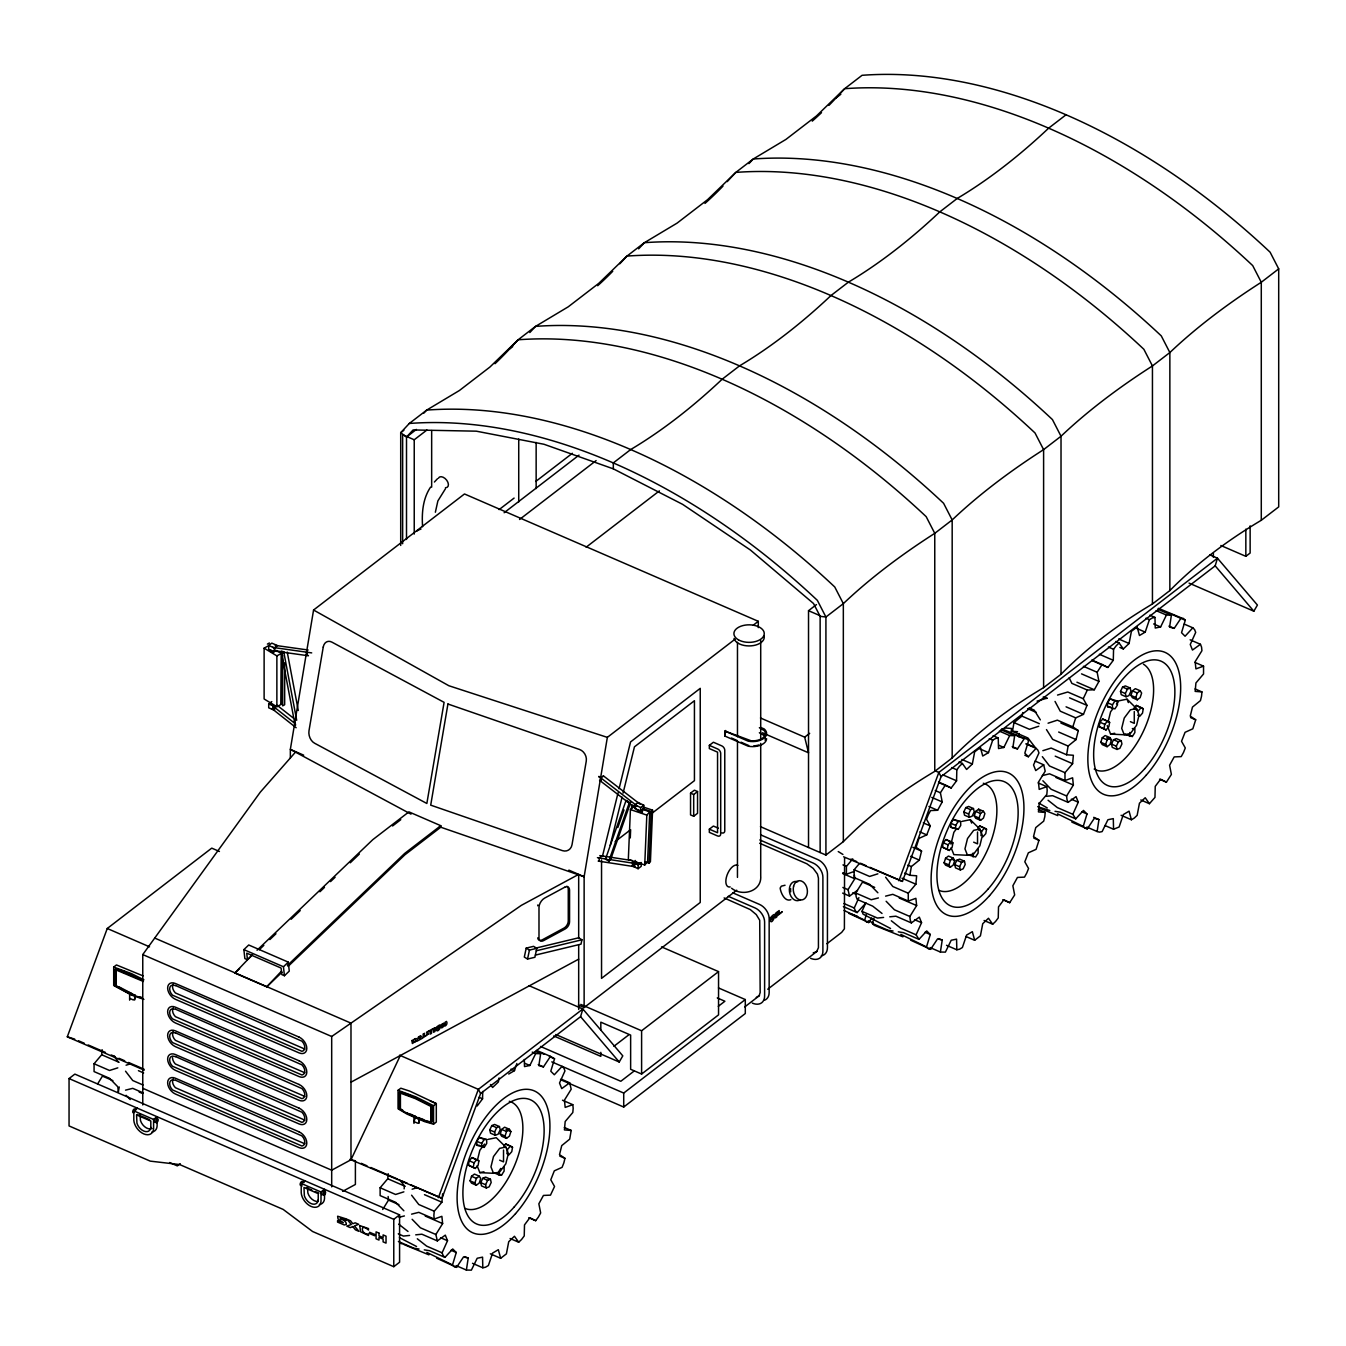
<?xml version="1.0" encoding="UTF-8"?>
<svg xmlns="http://www.w3.org/2000/svg" width="1346" height="1346" viewBox="0 0 1346 1346"><rect width="100%" height="100%" fill="white"/><g stroke="black" fill="none" stroke-linecap="round" stroke-linejoin="round"><path stroke-width="1.5" d="M271.774 701.586L268.712 703.958L268.712 707.811L274.365 710.267L274.433 707.273L277.04 705.22M274.769 651.043L274.769 647.695M276.687 650.455L281.465 653.365L281.465 704.194L276.872 706.717L276.872 655.889L264.119 648.149L268.712 645.626M282.643 655.435L282.643 705.859L284.662 704.749L284.662 662.737M477.191 1105.975L482.558 1098.824L482.726 1091.471M939.02 782.682L951.201 787.965L956.569 780.815L956.821 769.794L959.513 766.227L962.39 763.485L966.596 769.458L972.35 764.006L974.655 751.859L980.41 747.434L982.731 756.015L988.486 752.616L992.692 740.182L995.569 738.5L998.244 737.945L998.513 748.561L1003.864 747.467L1009.685 735.589L1014.665 735.673L1012.865 747.602L1017.458 748.881L1024.491 738.365L1026.796 739.004L1028.563 740.771L1024.811 753.205L1028.344 756.755L1036.1 748.326L1037.867 750.109L1038.977 752.902L1033.526 764.982L1035.747 770.568L1043.705 764.814L1045.203 771.224L1038.439 782.144L1039.196 789.379L1046.818 786.67L1047.188 790.287L1046.818 794.493L1039.196 803.495L1038.439 811.907L1045.203 812.429L1044.816 816.635L1043.705 821.127L1035.747 827.605L1033.526 836.606L1038.977 840.325L1036.1 849.326L1028.344 852.826L1024.811 861.81L1028.563 868.473L1026.796 872.965L1024.491 877.138L1017.458 877.424L1012.865 885.769L1014.665 894.939L1009.685 902.678L1002.82 899.7M1092.279 660.667L1107.926 667.448L1113.293 660.297L1113.563 649.277L1116.238 645.71L1119.115 642.967L1123.321 648.94L1129.075 643.489L1131.397 631.341L1137.151 626.916L1139.456 635.497L1145.21 632.115L1149.417 619.682L1152.294 617.982L1154.969 617.427L1155.238 628.044L1160.605 626.95L1166.41 615.072L1171.39 615.156L1169.59 627.101L1174.2 628.363L1181.216 617.848L1183.521 618.487L1185.288 620.254L1181.536 632.687L1185.069 636.237L1192.825 627.808L1194.592 629.591L1195.702 632.384L1190.251 644.482L1192.472 650.051L1200.447 644.297L1201.557 647.09L1201.928 650.707L1195.164 661.626L1195.921 668.878L1203.543 666.152L1203.543 673.976L1195.921 682.977L1195.164 691.39L1201.928 691.911L1201.557 696.118L1200.447 700.61L1192.472 707.087L1190.251 716.089L1195.702 719.807L1192.825 728.809L1185.069 732.308L1181.536 741.293L1185.288 747.955L1183.521 752.448L1181.216 756.62L1174.2 756.906L1169.59 765.251L1171.39 774.421L1166.41 782.161L1159.545 779.183M633.63 806.473L630.416 809.569L628.33 859.455L644.734 864.99L647.662 861.692M630.281 837.952L630.635 829.708M631.493 809.097L631.661 804.975L635.598 806.288M633.226 807.449L633.276 806.355M635.009 804.858L634.858 808.626L640.511 811.335L643.573 808.963L643.741 805.194L638.088 802.485L635.009 804.858L640.662 807.55L643.741 805.194M635.262 807.886L635.396 804.605M635.043 864.553L635.228 860.447M638.105 868.708L638.273 864.923L641.335 862.567L641.184 866.353L638.105 868.708L632.452 866.016L632.62 862.231L638.273 864.923M640.511 811.335L640.662 807.55M642.328 813.203L642.496 809.097M644.734 864.99L646.82 815.104L649.748 811.806L642.446 809.35M647.594 861.777L649.748 811.806M645.222 861.81L649.142 863.123L651.296 811.588L652.574 810.157L642.765 806.843M652.574 810.157L650.421 861.692L649.142 863.123M435.364 512.237L437.871 500.931L445.391 488.834M102.145 1049.712L101.69 1054.759L94.069 1063.761L94.069 1071.584L109.531 1078.297L117.809 1086.794L118.347 1091.943L119.239 1086.979M388.203 1173.712L387.749 1178.76L380.127 1187.761L380.127 1195.585L395.589 1202.298L403.867 1210.794M404.137 1188.855L404.406 1185.86L399.611 1179.651M442.632 1193.818L441.875 1202.214L434.253 1211.232L433.866 1215.421L434.253 1219.055L441.875 1216.33L442.632 1223.581L435.868 1234.501L437.349 1240.911L445.307 1235.14L447.528 1240.726L442.094 1252.823L443.204 1255.616L444.971 1257.383L452.727 1248.97L456.26 1252.503L452.508 1264.954L454.275 1266.721L456.563 1267.36L463.596 1256.844L468.206 1258.106L466.389 1270.052L471.369 1270.136L477.191 1258.258L482.558 1257.147L482.81 1267.781L485.502 1267.225L488.379 1265.526L492.586 1253.092L498.34 1249.694L500.645 1258.291L506.399 1253.866L508.721 1241.719L514.475 1236.267L518.681 1242.223L521.558 1239.498L524.233 1235.931L524.503 1224.894L529.853 1217.76L535.674 1220.687L538.35 1217.12L540.655 1212.948L538.854 1203.795L543.447 1195.433L550.48 1195.147L554.552 1186.482L550.783 1179.819L554.316 1170.835L562.09 1167.335L563.856 1162.843L564.967 1158.334L559.515 1154.616L561.736 1145.614L569.695 1139.153L571.192 1130.438L564.311 1127.46M852.758 858.899L846.415 866.403L846.415 874.227L854.037 871.518M859.219 863.745L854.138 869.752L854.138 877.575L869.6 884.288L877.878 892.785M904.714 873.049L909.879 875.287L916.643 875.792L915.886 884.204L908.264 893.206L908.264 901.046L915.886 898.32L916.643 905.572L909.879 916.491L910.249 920.109L911.36 922.902L919.335 917.131L921.556 922.717L916.104 934.814L918.982 939.373L926.738 930.944L930.271 934.494L926.519 946.945L928.286 948.711L930.591 949.334L937.607 938.835L942.217 940.097L940.4 952.043L945.397 952.127L951.201 940.248L956.569 939.138L956.821 949.771L959.513 949.216L962.39 947.517L966.596 935.083L972.35 931.684L974.655 940.282L980.41 935.857L982.731 923.709L988.486 918.258L992.692 924.214L995.569 921.488L998.244 917.922L998.513 906.884L1003.864 899.751L1009.685 902.678M909.879 875.287L911.36 866.572L919.335 860.094L921.556 851.093L916.104 847.374L918.982 838.39L926.738 834.89L930.271 825.906L926.519 819.243L928.286 814.751L930.591 810.578L937.607 810.275L942.217 801.93L940.4 792.777L945.397 785.021L951.201 787.965M1011.065 733.52L1011.519 728.472L1004.755 727.95M1035.141 747.333L1027.94 738.012L1012.478 731.299L1013.975 722.6L1021.934 716.122L1022.825 712.522M1018.787 736.868L1019.107 733.503M1042.864 750.681L1051.142 748.056L1066.604 754.77L1073.368 755.274L1072.611 763.687L1064.989 772.688L1064.989 780.529L1072.611 777.803L1073.368 785.055L1066.604 795.974L1066.991 799.591L1068.101 802.384L1076.06 796.613L1078.281 802.199L1072.829 814.296L1075.706 818.856L1083.463 810.427L1086.996 813.977L1083.244 826.427L1085.011 828.194L1087.316 828.833L1094.332 818.318L1098.942 819.579L1097.141 831.525L1099.446 832.148L1102.122 831.609L1107.926 819.731L1113.293 818.62L1113.563 829.254L1119.115 826.999L1123.321 814.566L1129.075 811.167L1131.397 819.764L1134.274 818.065L1137.151 815.34L1139.456 803.192L1145.21 797.741L1149.417 803.697L1154.969 797.404L1155.238 786.367L1160.605 779.233L1166.41 782.161M1066.604 754.77L1068.101 746.054L1076.06 739.577L1078.281 730.575L1072.829 726.857L1057.367 720.16L1048.063 723.206M135.223 994.862L134.701 999.136L133.338 999.96L129.637 998.295M419.346 1119.956L419.06 1122.396L417.681 1123.22L413.979 1121.555L415.207 1118.24M535.506 1051.445L540.655 1053.682L538.854 1065.628L543.447 1066.89L550.48 1056.374L554.552 1058.78L550.783 1071.231L554.316 1074.764L562.09 1066.352L563.856 1068.118L564.967 1070.911L559.515 1083.008L561.736 1088.594L569.695 1082.823L571.192 1089.234L564.428 1100.153L565.185 1107.405L572.807 1104.679L573.177 1108.296L572.807 1112.503L565.185 1121.521L564.428 1129.917L571.192 1130.438M468.442 1165.148L469.182 1160.757L471.992 1157.577L476.82 1159.68L478.873 1160.891L478.133 1165.283L475.323 1168.446L468.442 1165.148L475.323 1168.446M473.27 1167.234L474.028 1162.843L476.82 1159.68M512.523 1147.28L511.766 1151.671L508.956 1154.834L506.904 1153.623L507.661 1149.232L510.471 1146.069L512.523 1147.28L505.642 1143.965L503.757 1146.085M942.452 847.139L943.21 842.747L946.002 839.568L950.831 841.654L952.884 842.882L952.144 847.257L949.334 850.436L942.452 847.139L949.334 850.436M947.281 849.225L948.038 844.834L950.831 841.654M980.931 835.614L981.671 831.222L984.481 828.042L986.534 829.271L985.777 833.645L982.984 836.825M1099.177 726.621L1099.934 722.23L1102.727 719.05L1107.573 721.136L1109.626 722.365L1108.868 726.739L1106.059 729.919L1099.177 726.621L1106.059 729.919M1104.006 728.708L1104.763 724.316L1107.573 721.136M1133.568 708.619L1136.377 705.439L1143.259 708.753L1142.502 713.144L1139.709 716.308L1137.656 715.096M499.097 1077.961L498.34 1082.016L492.586 1087.467L490.482 1084.489M526.219 948.106L524.317 957.056L527.548 959.042L534.9 957.275L536.802 948.324L533.571 946.339L526.219 948.106L529.449 950.091L536.802 948.324M527.548 959.042L529.449 950.091M535.035 948.291L578.679 937.792L581.926 939.794L581.001 944.135L535.371 955.105M602.554 855.888L618.066 792.794M619.059 788.739L630.567 741.932L700.24 688.361L700.24 902.476L601.544 978.357L601.544 859.959M610.226 845.389L622.088 797.118M623.08 793.097L634.454 746.828L694.435 700.728L694.435 780.646L651.498 813.657M477.426 1160.151L479.849 1150.308L484.543 1144.066M950.949 844.11L953.86 832.299L956.215 829.17M1072.829 726.857L1075.706 717.872L1083.463 714.373L1086.996 705.388L1083.244 698.725L1067.782 692.012L1057.535 695.058M1108.162 721.624L1110.601 711.782L1112.94 708.652M349.943 1159.327L441.959 1198.31L480.623 1093.524L580.58 1016.667L582.835 1008.995L528.995 985.659M843.589 856.796L902.443 881.411L941.09 776.625L1215.186 565.858L1217.457 558.203L1209.835 554.889M871.754 918.022L868.742 922.532L866.437 921.892L864.67 920.126L866.269 914.792M902.93 936.833L874.16 925.257L872.393 923.474L874.008 918.14M470.074 1180.829L471.521 1176.303L474.431 1174.065L479.26 1176.168L480.707 1178.457L479.26 1182.999L476.366 1185.237L471.521 1183.134L470.074 1180.829L474.902 1182.932L476.366 1185.237M474.902 1182.932L476.366 1178.389L479.26 1176.168M500.241 1133.955L501.688 1129.429L504.599 1127.191L509.427 1129.294L510.874 1131.582L509.427 1136.125L506.517 1138.363L501.688 1136.26L500.241 1133.955L505.07 1136.058L506.517 1138.363M505.07 1136.058L506.517 1131.515L509.427 1129.294M944.084 862.82L945.548 858.294L948.442 856.056L953.271 858.142L954.735 860.447L953.271 864.99L950.377 867.211L945.548 865.125L944.084 862.82L948.93 864.923L950.377 867.211M948.93 864.923L950.377 860.38L953.271 858.142M974.252 815.945L975.699 811.419L978.609 809.182L983.438 811.268L984.885 813.573L983.438 818.116L980.544 820.337L975.699 818.25L974.252 815.945L979.08 818.048L980.544 820.337M979.08 818.048L980.544 813.506L983.438 811.268M1100.826 742.302L1102.273 737.776L1105.167 735.539L1110.013 737.625L1111.46 739.93L1110.013 744.473L1107.102 746.694L1102.273 744.607L1100.826 742.302L1105.655 744.405L1107.102 746.694M1105.655 744.405L1107.102 739.863L1110.013 737.625M1130.977 695.428L1132.44 690.902L1135.334 688.664L1140.163 690.75L1141.627 693.055L1140.163 697.598L1137.269 699.819L1132.44 697.733L1130.977 695.428L1135.822 697.531L1137.269 699.819M1135.822 697.531L1137.269 692.988L1140.163 690.75M626.041 800.769L629.205 802.956M508.721 1074.024L514.475 1070.642L516.864 1063.525M617.814 827.538L624.006 809.905M608.829 861.07L629.44 802.317L626.092 800.382L605.481 859.152L608.829 861.07L610.865 858.832L630.769 802.031M144.207 1070.137L67.3 1036.807L107.259 928.488L211.743 848.131L219.432 851.48M438.392 1197.671L478.352 1089.351L582.835 1008.995L622.794 1055.87L619.227 1062.011L555.78 1034.502M898.876 880.772L938.835 772.453L1217.457 558.203L1257.416 605.061L1253.849 611.202L1189.04 583.104M1083.244 698.725L1087.316 690.061L1094.332 689.758L1098.942 681.413L1097.141 672.26L1102.122 664.503L1107.926 667.448M864.889 904.142L857.133 912.571L855.366 910.788L854.256 907.995L858.916 897.631M890.564 928.488L863.089 914.136L861.978 911.36L865.865 902.712M489.759 1129.95L491.812 1125.592L494.621 1124.448L499.45 1126.552L500.207 1129.782L498.155 1134.156L495.345 1135.284L490.516 1133.197L489.759 1129.95L494.605 1132.053L495.345 1135.284M494.605 1132.053L496.657 1127.679L499.45 1126.552M480.758 1182.646L482.81 1178.272L485.603 1177.127L490.432 1179.231L491.189 1182.461L489.136 1186.836L486.327 1187.963L481.498 1185.876L480.758 1182.646L485.586 1184.732L486.327 1187.963M485.586 1184.732L487.639 1180.358L490.432 1179.231M963.786 811.941L965.839 807.583L968.632 806.439L973.461 808.542L974.218 811.773L972.165 816.147L969.356 817.274L964.527 815.188L963.786 811.941L968.615 814.044L969.356 817.274M968.615 814.044L970.668 809.669L973.461 808.542M954.768 864.62L956.821 860.262L959.614 859.118L964.459 861.221L965.2 864.452L963.147 868.826L960.354 869.953L955.509 867.867L954.768 864.62L959.597 866.723L960.354 869.953M959.597 866.723L961.65 862.349L964.459 861.221M1120.511 691.423L1122.564 687.066L1125.357 685.922L1130.203 688.025L1130.943 691.255L1128.89 695.63L1126.097 696.757L1121.252 694.671L1120.511 691.423L1125.34 693.527L1126.097 696.757M1125.34 693.527L1127.393 689.152L1130.203 688.025M1111.493 744.102L1113.546 739.745L1116.356 738.601L1121.184 740.704L1121.925 743.934L1119.872 748.309L1117.079 749.436L1112.25 747.35L1111.493 744.102L1116.322 746.206L1117.079 749.436M1116.322 746.206L1118.375 741.831L1121.184 740.704M400.317 1055.516L350.986 1159.764L331.688 1170.196L142.76 1088.308M524.317 1059.504L524.503 1066.587L529.853 1065.477L535.674 1053.598L540.655 1053.682M601.124 781.185L600.922 778.274L598.886 776.575L600.972 777.904L603.513 776.12M430.602 487.084C422.745 498.659 421.651 513.146 422.594 526.723M97.619 1083.917L102.447 1076.11L112.896 1080.636M382.701 1209.482L388.506 1200.11L388.136 1196.493M857.469 890.329L849.511 896.083L848.03 889.672L854.794 878.753L854.407 875.136M882.017 913.463L872.713 906.144L857.251 899.448L856.14 896.655L855.753 893.021L862.517 882.101L874.698 887.384M476.837 1141.307L479.361 1137.404L486.697 1139.54L486.697 1143.477L484.19 1147.398L476.837 1145.261L476.837 1141.307L481.666 1143.41L481.666 1147.347M481.666 1143.41L484.19 1139.49L486.697 1139.54M500.762 1168.429L499.08 1171.037L499.08 1174.974L501.604 1175.024L504.111 1171.104L504.111 1167.167M950.848 823.298L953.372 819.394L960.708 821.531L960.708 825.468L958.201 829.372L950.848 827.252L950.848 823.298L955.694 825.384L955.694 829.338M955.694 825.384L958.201 821.481L960.708 821.531M1107.59 702.78L1110.097 698.877L1117.449 701.014L1117.449 704.951L1114.925 708.871L1107.59 706.734L1107.59 702.78L1112.419 704.867L1112.419 708.82M1112.419 704.867L1114.925 700.963L1117.449 701.014M1132.339 736.498L1125.004 734.361L1132.339 736.498L1134.863 732.577L1134.863 728.64L1132.339 728.59M142.76 1104.965L142.76 954.583L260.266 792.188L295.8 751.758M1116.457 703.975L1118.812 700.845L1127.006 699.163L1136.562 708.551L1139.103 714.962L1136.562 725.292L1130.404 733.503L1124.247 734.765L1110.601 734.108L1107.203 725.561M282.037 972.199L266.727 986.82L234.877 973.023L252.543 954.566M266.727 986.82L281.398 971.24M434.405 482.019L437.383 478.823M977.785 828.076L979.652 825.956L984.481 828.042M1141.206 707.542L1138.413 710.705L1135.183 709.308M760.456 826.663L825.922 855.047L843.336 841.654A601.982 347.554 0 0 1 934.763 771.359L952.177 757.966A601.982 347.554 0 0 1 1043.604 687.655L1061.018 674.279A601.982 347.554 0 0 1 1152.445 603.967L1169.859 590.574A601.982 347.554 0 0 1 1261.286 520.279L1278.7 506.887L1278.7 268.864L1270.119 252.207A572.201 373.616 52.4 0 0 862.063 75.309L844.649 88.701L816.467 115.941L785.913 139.429L753.222 159.013L735.808 172.406L707.626 199.629L677.072 223.133L644.381 242.701L626.967 256.093L598.785 283.333L568.231 306.821L535.54 326.388L518.126 339.781L489.944 367.021L459.407 390.508L426.699 410.093L409.285 423.485L400.704 432.689L400.704 545.45M423.839 413.155L426.699 410.093A572.201 373.616 52.4 0 1 834.756 586.974L843.336 603.631L843.336 841.654M406.509 539.46L406.509 437.029L413.104 429.946L476.299 431.174L543.986 444.264L613.322 468.845L682.641 504.363L750.328 549.959L813.539 603.53L820.135 616.317L825.922 617.023L843.336 603.631A575.768 235.062 -14.9 0 1 934.763 533.336L952.177 519.943A575.768 235.062 -14.9 0 1 1043.604 449.631L1061.018 436.239A575.768 235.062 -14.9 0 1 1152.445 365.944L1169.859 352.551A575.768 235.062 -14.9 0 1 1261.286 282.256L1278.7 268.864M494.992 363.723A575.768 400.553 19 0 0 509.545 349.001L518.126 339.781A572.201 373.616 52.4 0 1 926.183 516.662L934.763 533.336L934.763 771.359M529.819 332.546L535.54 326.388A572.201 373.616 52.4 0 1 943.596 503.286L952.177 519.943L952.177 757.966M619.816 263.782L626.967 256.093A572.201 373.616 52.4 0 1 1035.024 432.975L1043.604 449.631L1043.604 687.655M638.66 248.842L644.381 242.701A572.201 373.616 52.4 0 1 1052.437 419.582L1061.018 436.239L1061.018 674.279M727.227 181.626L735.808 172.406A572.201 373.616 52.4 0 1 1143.864 349.287L1152.445 365.944L1152.445 603.967M748.931 163.623L753.222 159.013A572.201 373.616 52.4 0 1 1161.278 335.894L1169.859 352.551L1169.859 590.574M828.934 105.375A575.768 400.553 19 0 0 836.068 97.922L844.649 88.701A572.201 373.616 52.4 0 1 1252.705 265.599L1261.286 282.256L1261.286 520.279M611.269 857.671L609.115 860.75L606.625 859.085M243.878 949.62L248.724 944.993L288.28 962.138L289.272 971.122L284.427 975.732L281.836 974.605L281.112 968.06L246.739 953.153L247.462 959.715L244.854 958.588L243.878 949.62L283.451 966.765L284.427 975.732M257.052 950.242L372.825 839.635L408.915 811.874L440.765 825.687L440.765 827.218L404.826 854.861L288.094 966.394M248.674 958.554L251.079 956.249M234.877 973.023L239.571 968.531M259.273 949.687L263.833 945.346M269.89 939.558L275.964 933.754M291.123 919.268L300.208 910.586M319.927 891.759L324.47 887.401M330.527 881.613L335.087 877.272M350.246 862.786L359.332 854.087M283.451 966.765L288.28 962.138M287.405 965.486L404.675 853.431L440.765 825.687M634.555 866.101L632.519 865.966L633.293 862.567M599.34 861.07L599.121 857.94L601.729 856.207M403.884 430.266L400.704 432.689L406.509 437.029M509.545 349.001L512.708 346.578M836.068 97.922L840.813 94.27M408.158 435.751L416.402 429.424M414.231 534.076L414.231 439.772L426.901 430.03M290.349 757.697L290.349 749.385L313.568 610.024L464.488 493.965L758.286 621.314L758.286 627.623M268.712 645.491L271.774 643.119L277.444 645.575L274.365 647.931L274.365 651.784L268.712 649.344L268.712 645.491L274.365 647.931M271.017 650.219L270.008 651.01L273.154 652.373L274.937 650.757M307.494 655.317L307.124 652.255M499.114 509.612L514.105 498.087M535.758 481.447L572.387 453.282M504.127 512.742L579.032 455.133M270.008 703.722L273.154 705.102M519.556 519.472L596.127 460.584M1066.099 114.747L1048.669 128.139A600.198 294.252 -66.6 0 1 957.258 198.434L939.845 211.827A600.198 294.252 -66.6 0 1 848.417 282.138L831.004 295.514A600.198 294.252 -66.6 0 1 739.577 365.826L722.163 379.219A600.198 294.252 -66.6 0 1 630.736 449.514L613.322 462.906L613.322 468.845M586.149 547.199L659.389 490.886M143.887 999.405L131.454 995.047L113.703 985.524L113.703 967.067L116.463 964.947L143.097 975.9M142.592 998.362L130.814 994.273L115.1 985.861L115.1 969.524L116.076 968.767L123.933 971.324L142.777 979.905M115.1 985.861L116.076 985.104L116.076 968.767M129.839 993.735L134.701 995.518M392.578 825.973L400.755 819.697M69.05 1078.567L74.854 1074.108L399.577 1214.866L399.577 1262.228L393.772 1266.687L312.592 1231.506L283.165 1209.415L179.674 1164.559L150.23 1161.127L69.05 1125.929L69.05 1078.567L393.772 1219.325L399.577 1214.866M578.376 1005.041L584.13 1007.548L584.13 876.751L607.349 737.372L735.067 639.182M753.306 625.15L758.286 621.314M151.947 1131.986A12.4 8.093 52.4 0 0 157.112 1126.097L157.112 1116.743L153.595 1119.451L153.595 1128.806A12.4 8.093 52.4 0 1 143.702 1133.87A12.4 8.093 52.4 0 1 133.809 1120.225L133.809 1110.871L137.326 1108.162M808.525 847.509L808.525 610.697L816.45 604.606M766.597 738.702A13.998 8.076 0 0 1 748.225 746.206L724.922 736.094L724.922 731.063L751.203 740.822A12.787 7.386 0 0 0 764.41 730.676L759.363 727.732M709.342 745.364L717.654 748.982A3.802 2.49 52.4 0 1 720.699 753.407L720.699 833.965A4.088 2.675 52.4 0 1 717.418 835.9L709.342 832.383L709.342 829.17L717.553 832.737L717.553 752.145L709.342 748.578L709.342 745.364L713.397 742.235L721.725 745.852A3.802 2.49 52.4 0 1 724.771 750.277L724.771 830.835A4.088 2.675 52.4 0 1 721.927 832.922M724.922 736.094L725.645 730.508M638.694 809.787L637.297 810.881L640.444 812.378L642.429 810.847M180.246 1163.667L177.352 1165.905L169.613 1162.54M615.172 841.587L630.029 830.162M690.548 793.147L694.401 790.186L697.548 791.549L697.548 813.304L693.695 816.265L690.548 814.902L690.548 793.147L693.695 794.51L697.548 791.549M636.54 861.541L635.127 862.618L638.273 864.115L640.275 862.584M760.456 717.973L804.672 737.154L809.669 733.318M709.342 829.17L713.397 826.057L718.343 828.194M398.046 1090.327L400.805 1088.207L409.689 1091.101L436.306 1103.602L436.306 1122.059L433.547 1124.179L424.68 1121.655L406.929 1114.051L398.046 1108.784L398.046 1090.327L415.796 1096.855L433.547 1105.722L433.547 1124.179M399.442 1092.767L400.418 1092.027L408.275 1094.584L431.83 1105.638L431.83 1121.975L430.855 1122.732L415.157 1117.533L399.442 1109.104L399.442 1092.767L415.157 1098.538L430.855 1106.395L430.855 1122.732M319.355 1204.552A12.4 8.093 52.4 0 0 324.521 1198.663L324.521 1189.309L321.004 1192.018L321.004 1201.372A12.4 8.093 52.4 0 1 311.111 1206.437A12.4 8.093 52.4 0 1 301.218 1192.792L301.218 1183.437L304.734 1180.728M399.442 1109.104L400.418 1108.364L400.418 1092.027M415.207 1116.204L413.979 1117.146L419.06 1118.778M430.855 1106.395L431.83 1105.638M433.547 1105.722L436.306 1103.602L430.249 1100.994M584.13 1007.548L736.716 890.211M1220.856 545.5L1245.841 556.335L1250.131 553.038L1250.131 525.849M613.911 1046.279L628.649 1034.956M600.821 1030.212L600.821 1022.169L630.635 1035.091L630.635 1069.279L641.605 1074.041L641.605 1030.767L718.545 971.61L661.525 946.894M634.033 1071.113L620.809 1081.275L540.503 1046.465M718.293 1006.32L724.905 1001.239L717.267 997.924M641.605 1074.041L718.545 1014.867L718.545 971.61M560.508 1079.643L623.72 1107.035L623.72 1093.053L745.297 999.556L718.478 987.93M744.725 1006.926L759.514 995.552M767.742 989.226L817.039 951.319M826.898 943.748L841.671 932.374L844.396 928.824L844.581 857.991M623.72 1107.035L745.297 1013.538L745.297 999.556M331.688 1186.869L331.688 1036.487L521.339 905.353L578.679 874.378L578.679 938.482M273.743 709.09L274.433 710.217L274.365 706.414L268.712 703.958M267.383 644.095L269.402 642.984M276.872 655.889L281.465 653.365L281.095 704.076M350.986 1082.184L578.679 959.16M342.624 1191.361L355.394 1184.463L355.394 1160.79L350.986 1159.764L350.986 1023.145L154.706 938.061M790.876 899.717C784.903 902.123 780.73 892.92 780.158 888.057L781.336 886.173L785.038 885.247M756.267 997.453L759.144 995.67L760.17 992.524L759.716 920.277L756.267 914.59L750.311 909.593L724.131 897.933M1038.742 726.251L1029.438 729.296L1013.975 722.6M117.809 1067.849L109.531 1070.474L94.069 1063.761M126.07 1065.208L131.033 1063.643M877.878 873.823L869.6 876.448L854.138 869.752M403.867 1191.849L395.589 1194.474L380.127 1187.761M412.128 1189.208L417.092 1187.643M1037.059 701.115L1047.289 698.086M1042.326 775.616L1049.527 773.815L1064.989 780.529M878.416 897.933L871.215 899.734L855.753 893.021M885.601 896.133L892.802 894.333L908.264 901.046M125.531 1090.142L132.732 1088.342L143.029 1092.817M399.005 1217.289L404.406 1215.943M411.59 1214.142L418.791 1212.342L434.253 1219.055M536.28 950.781L581.926 939.794M1136.562 708.551L1130.404 709.813L1124.247 718.024L1121.689 728.354L1124.247 734.765M1110.601 734.108L1114.707 733.267M962.07 821.363L970.281 819.68L979.838 829.069L982.378 835.479L979.838 845.81L973.68 854.02L967.522 855.282L953.86 854.626L951.151 847.795M979.838 829.069L973.68 830.331L967.522 838.541L964.964 848.872L967.522 855.282M488.06 1139.372L496.27 1137.69L505.81 1147.078L508.367 1153.488L505.81 1163.836L499.652 1172.03L493.494 1173.291L479.849 1172.635L477.14 1165.804M505.81 1147.078L499.652 1148.357L493.494 1156.551L490.954 1166.881L493.494 1173.291M479.849 1172.635L483.954 1171.794M813.236 952.884L816.652 951.622L818.435 947.702L818.435 878.08L817.426 874.076L813.236 868.406L806.877 863.796L759.682 843.252M1046.481 796.294L1052.639 795.688L1068.101 802.384M883.599 917.434L877.441 918.056L861.978 911.36M889.756 916.811L895.898 916.205L911.36 922.902M409.588 1235.443L403.43 1236.065L398.281 1233.828M415.729 1234.837L421.887 1234.215L437.349 1240.911M1107.59 706.734L1110.097 706.768M950.848 827.252L958.201 829.372M968.262 854.878L975.614 856.998L978.121 853.095L978.121 849.158M476.837 1145.261L479.361 1145.295M1012.478 731.299L1017.559 731.686M275.207 645.39L308.133 650.017M272.599 647.392L311.7 652.894M273.474 650.858L308.453 655.788M599.811 855.585L632.351 860.582M597.439 857.671L605.565 858.933M609.62 859.556L634.016 863.308L634.774 866.706L598.179 861.087M1049.813 810.494L1037.716 806.691M1055.028 811.318L1060.244 812.16L1075.706 818.856M893.071 931.011L887.855 930.187L872.393 923.474M898.304 931.836L903.519 932.677L918.982 939.373M304.835 1049.072L175.401 992.961A7.167 4.677 52.4 0 1 173.314 984.061M304.835 1072.762L175.401 1016.651A7.167 4.677 52.4 0 1 173.314 1007.75M304.835 1096.435L175.401 1040.34A7.167 4.677 52.4 0 1 173.314 1031.423M304.835 1120.124L175.401 1064.013A7.167 4.677 52.4 0 1 172.54 1057.704M304.835 1143.797L175.401 1087.703A7.167 4.677 52.4 0 1 173.314 1078.785M419.06 1249.021L413.845 1248.196L398.382 1241.483M424.276 1249.862L429.509 1250.686L444.971 1257.383M67.3 1036.807L74.72 1039.112M281.264 651.817L284.107 652.356M400.149 1243.267L402.454 1243.889M139.311 996.747L141.969 997.487M425.336 1120.478L431.511 1122.227L431.511 1105.89L415.796 1098.05L400.099 1092.279L400.099 1108.616L402.74 1110.181M607.349 737.372L448.857 685.737L313.568 610.024M113.703 967.067L131.454 973.595L143.887 979.804M115.1 969.524L143.383 981.486M643.438 808.946L651.296 811.588M630.416 809.569L646.82 815.104M439.503 826.78L584.13 876.751L568.87 870.122M134.112 994.778L123.596 990.017M418.101 1117.533L423.99 1119.737M418.455 1118.038L423.654 1120.007M1158.418 608.308L1181.216 617.848M1001.693 728.825L1024.491 738.365M1057.821 815.609L1040.071 808.34M852.085 914.27L857.587 916.407M428.92 1254.842L404.17 1244.646M1169.825 613.557L1185.288 620.254M1157.661 609.2L1171.39 615.156M1156.113 610.596L1166.41 615.072M1184.228 624.09L1192.825 627.808M1149.821 615.189L1154.969 617.427M1168.967 626.092L1174.2 628.363M1145.984 618.184L1149.417 619.682M1153.64 623.938L1160.605 626.95M1190.133 639.821L1200.447 644.297M1136.512 628.33L1145.21 632.115M1194.962 662.434L1203.543 666.152M1118.644 638.963L1129.075 643.489M1115.683 641.487L1119.115 642.967M1119.838 647.426L1123.321 648.94M1108.397 647.039L1113.563 649.277M1195.063 688.933L1201.928 691.911M1099.379 654.274L1113.293 660.297M1091.808 660.045L1102.122 664.503M1083.395 666.304L1097.141 672.26M1132.44 690.902L1137.269 692.988M1122.564 687.066L1127.393 689.152M1190.554 717.586L1195.702 719.807M1081.545 673.875L1098.942 681.413M1143.259 708.753L1136.377 705.439M1076.951 682.22L1094.332 689.758M1110.097 698.877L1114.925 700.963M1087.316 690.061L1071.853 683.347L1069.178 677.778M1130.404 721.658L1134.274 723.34L1134.274 711.496M1069.599 697.851L1086.996 705.388M1109.626 722.365L1102.727 719.05M1043.268 696.942L1046.751 698.439M1066.066 706.818L1083.463 714.373M1099.934 722.23L1104.763 724.316M1075.706 717.872L1060.244 711.176L1055.028 701.434M1113.546 739.745L1118.375 741.831M1106.631 737.844L1111.46 739.93M1102.273 737.776L1107.102 739.863M414.231 439.772L402.639 434.741L402.639 543.717M808.525 610.697L820.135 615.711L820.135 852.54M1029.017 707.878L1034.182 710.099L1040.323 719.858M1027.637 708.635L1036.336 712.404M1060.884 723.038L1078.281 730.575M1021.934 716.122L1039.331 723.66M1058.663 732.039L1076.06 739.577M1068.101 746.054L1052.639 739.358L1046.481 729.599M1014.817 734.815L1023.397 738.533M1000.919 729.717L1014.665 735.673M999.371 731.114L1009.685 735.589M1027.183 744.002L1034.149 747.013M1055.214 756.149L1072.611 763.687M1025.787 743.867L1036.1 748.326M993.096 735.707L998.244 737.945M1140.819 799.978L1149.417 803.697M1012.242 746.609L1017.458 748.881M989.26 738.702L992.692 740.182M1024.861 755.241L1028.344 756.755M1064.989 772.688L1049.527 765.992L1042.326 756.671M998.648 745.196L1003.864 747.467M1035.124 761.079L1043.705 764.814M1055.971 777.5L1073.368 785.055M979.787 748.847L988.486 752.616M1121.083 815.289L1131.397 819.764M1038.22 782.951L1046.818 786.67M1066.604 795.974L1051.142 789.261L1042.864 780.764M1071.315 799.188L1078.281 802.199M961.919 759.481L972.35 764.006M1081.78 811.722L1086.996 813.977M1093.726 817.325L1098.942 819.579M958.958 762.004L962.39 763.485M1104.965 825.519L1113.563 829.254M1072.829 814.296L1057.367 807.6L1048.063 800.264M951.672 767.557L956.821 769.794M1086.828 827.05L1097.141 831.525M1083.244 826.427L1057.535 813.842M1071.853 822.12L1087.316 828.833M1038.321 809.451L1045.203 812.429M935.016 770.787L938.835 772.453L941.09 776.625M942.654 774.791L956.569 780.815M938.515 782.043L945.397 785.021M935.251 790.539L940.4 792.777M975.699 811.419L980.544 813.506M965.839 807.583L970.668 809.669M1033.812 838.087L1038.977 840.325M931.785 797.404L942.217 801.93M760.574 727.378L764.158 728.926A13.998 8.076 0 0 1 763.805 738.348A13.998 8.076 0 0 1 748.225 741.175L724.922 731.063M986.534 829.271L979.652 825.956M762.374 732.762L808.525 752.784L804.672 737.154M759.363 732.746L764.41 735.69A12.787 7.386 0 0 1 765.167 737.154M928.908 806.506L937.607 810.275M978.458 829.826L981.671 831.222M953.372 819.394L958.201 821.481M973.68 842.175L977.533 843.858L977.533 832.013M731.416 738.029L737.204 740.536M741.04 742.201L748.746 745.549M923.306 822.894L930.271 825.906M952.884 842.882L946.002 839.568M919.772 831.862L926.738 834.89M943.21 842.747L948.038 844.834M956.821 860.262L961.65 862.349M951.504 859.051L954.735 860.447M945.548 858.294L950.377 860.38M912.857 847.324L921.556 851.093M910.636 856.325L919.335 860.094M907.927 865.091L911.36 866.572M901.971 878.181L915.886 884.204M850.975 859.101L856.695 861.591M860.498 863.24L866.218 865.714M870.038 867.362L902.443 881.411M984.094 920.496L992.692 924.214M842.966 864.906L846.415 866.403M908.264 893.206L892.802 886.509L885.601 877.188M760.557 834.806L817.779 859.589A12.08 7.891 52.4 0 1 827.437 873.638L827.437 947.618A15.328 10.011 52.4 0 1 821.296 955.811M842.966 872.746L846.415 874.227M842.613 873.47L854.794 878.753M899.246 898.018L916.643 905.572M759.834 839.938L813.236 863.089A12.08 7.891 52.4 0 1 822.894 877.138L822.894 951.1A15.328 10.011 52.4 0 1 810.629 958.318M966.075 936.547L974.655 940.282M842.865 887.435L848.03 889.672M909.879 916.491L894.417 909.778L886.139 901.282M852.741 892.886L856.224 894.4M914.59 919.705L921.556 922.717M842.646 893.105L849.511 896.083M925.055 932.24L930.271 934.494M938.734 938.583L942.217 940.097M946.524 945.296L956.821 949.771M843.942 903.536L854.256 907.995M916.104 934.814L900.642 928.101L891.321 920.782M843.387 906.615L857.133 912.571M868.254 920.765L873.403 922.986M930.103 947.567L940.4 952.043M864.67 920.126L844.077 910.485M926.519 946.945L900.811 934.36M868.742 922.532L848.821 913.379M930.591 949.334L910.67 940.181M731.568 888.225C742.369 897.059 762.105 891.321 760.709 875.741L760.709 743.379M732.796 892.835L759.497 904.411A12.08 7.891 52.4 0 1 769.155 918.46L769.155 992.439A15.328 10.011 52.4 0 1 764.36 1000.28M728.27 896.318L754.955 907.894A12.08 7.891 52.4 0 1 764.612 921.943L764.612 995.922A15.328 10.011 52.4 0 1 752.347 1003.123M303.708 755.173L290.349 749.385L411.001 814.145M580.765 1004.402L641.605 1030.767M553.761 1035.949L600.821 1056.358L600.821 1052.336M536.734 1050.418L550.48 1056.374M540.806 1052.824L544.238 1054.322M549.387 1056.543L554.552 1058.78M532.242 1052.118L535.674 1053.598M551.776 1061.876L623.72 1093.053M538.232 1064.619L543.447 1066.89M524.637 1063.222L529.853 1065.477M561.114 1079.088L569.695 1082.823M510.992 1069.128L514.475 1070.642M562.493 1100.22L572.807 1104.679M107.259 928.488L149.557 946.827M399.526 1055.18L478.352 1089.351L480.623 1093.524M479.075 1097.327L482.558 1098.824M142.76 954.583L331.688 1036.487M506.046 1129.496L510.874 1131.582M501.688 1129.429L506.517 1131.515M491.812 1125.592L496.657 1127.679M559.801 1156.113L564.967 1158.334M505.642 1143.965L510.471 1146.069M479.361 1137.404L484.19 1139.49M480.959 1146.001L484.19 1147.398M499.652 1160.185L503.522 1161.867L503.522 1150.022M478.873 1160.891L471.992 1157.577M469.182 1160.757L474.028 1162.843M496.775 1172.921L501.604 1175.024M494.251 1172.888L499.08 1174.974M482.81 1178.272L487.639 1180.358M471.521 1176.303L476.366 1178.389M528.793 1217.709L535.674 1220.687M78.556 1040.795L84.327 1043.285M88.163 1044.95L105.476 1052.454M111.247 1054.961L115.083 1056.627M118.936 1058.293L124.707 1060.783M128.543 1062.465L143.938 1069.128M361.216 1163.314L366.97 1165.804M370.823 1167.487L397.743 1179.146M401.579 1180.812L407.35 1183.319M411.203 1184.985L441.959 1198.31M101.69 1054.759L119.087 1062.297M138.419 1070.676L143.635 1072.947M387.749 1178.76L405.146 1186.297M424.478 1194.676L441.875 1202.214M510.084 1238.505L518.681 1242.223M143.029 1084.994L132.732 1080.518L125.531 1071.197M434.253 1211.232L418.791 1204.519L411.59 1195.198M139.176 1092.043L142.659 1093.541M388.506 1200.11L398.938 1204.636M425.235 1216.044L442.632 1223.581M490.331 1253.816L500.645 1258.291M435.868 1234.501L420.406 1227.804L412.128 1219.291M440.579 1237.714L447.528 1240.726M133.809 1110.871L153.595 1119.451M301.218 1183.437L321.004 1192.018M139.025 1115.144L149.709 1119.788M306.434 1187.71L311.767 1190.032M315.334 1191.58L318.901 1193.128M451.045 1250.249L456.26 1252.503M464.723 1256.609L468.206 1258.106M472.513 1263.305L482.81 1267.781M442.094 1252.823L426.632 1246.127L417.31 1238.791M399.442 1237.647L416.553 1246.497M456.092 1265.577L466.389 1270.052M452.508 1264.954L426.8 1252.369M456.563 1267.36L436.659 1258.19M838.238 851.564L842.933 854.458M409.857 1113.765L414.568 1116.036M412.33 1115.38L415.796 1117.045M131.79 993.533L119.222 986.971M142.777 980.342L115.756 969.019L115.756 985.356L123.125 989.731M1038.759 803.074L1047.289 807.97M406.929 1112.671L407.956 1113.277M279.261 651.279L282.643 653.348M276.872 706.717L264.119 698.978L264.119 648.149M603.159 775.666L640.141 804.252M598.953 776.423L637.533 806.254M599.559 780.293L636.54 808.879M398.702 1224.153L408.006 1231.472M277.562 705.64L293.428 718.125M296.154 727.749L272.38 708.989L273.171 706.297L295.363 723.795L295.582 725.124M126.07 1095.291L130.209 1099.547M1215.186 565.858L1253.849 611.202M580.58 1016.667L619.227 1062.011M137.242 1114.37L137.443 1114.639A2.086 1.026 -66.6 0 0 137.847 1114.69M113.552 1055.651L118.347 1061.859M978.609 809.182L980.056 811.487M737.457 877.39L737.473 740.889M1127.006 699.163L1128.369 702.578M970.281 819.68L971.644 823.096M287.236 652.07L298.274 710.486M296.692 720.295L283.737 651.784L281.078 650.993L295.178 725.528M1245.841 529.146L1245.841 556.335M1213.385 553.341L1213.385 557.395M1129.832 732.493L1129.832 736.447M973.108 853.011L973.108 856.965M825.922 855.047L825.922 617.023L817.359 600.366A572.201 373.616 52.4 0 0 409.285 423.468M760.709 640.41L760.709 739.173M737.473 642.311L737.473 736.699M693.695 794.51L693.695 816.265M578.679 944.69L578.679 1009.483M536.145 442.447L536.145 488.548M518.732 439.065L518.732 501.94M431.662 430.569L431.662 487.151M419.06 1117.617L419.06 1123.22M413.979 1115.935L413.979 1123.405M393.772 1219.325L393.772 1266.687M307.494 1186.836L307.864 1192.993A8.917 5.821 52.4 0 0 318.026 1201.473M140.085 1114.269L140.455 1120.427A8.917 5.821 52.4 0 0 152.064 1128.486M134.701 996.225L134.701 999.96M129.637 992.675L129.637 1000.145M821.514 112.643A575.768 400.553 19 0 1 812.244 121.14M722.987 186.101A575.768 400.553 19 0 1 704.968 203.431M612.716 271.286A575.768 400.553 19 0 1 597.691 285.722M438.392 478.234A6.444 3.954 49.4 0 1 446.721 480.236A6.444 3.954 49.4 0 1 445.459 487.757M416.486 531.367A15.63 9.018 0 0 1 421.012 529.028M134.684 1111.039A2.086 1.026 -66.6 0 1 135.088 1110.349M135.559 1109.861A2.086 1.026 -66.6 0 1 136.451 1109.676M155.345 1121.824A2.086 1.026 -66.6 0 1 154.1 1121.1A2.086 1.026 -66.6 0 1 155.345 1118.425A2.086 1.026 -66.6 0 1 156.607 1119.165M133.977 1112.57A2.086 1.026 -66.6 0 1 132.732 1111.83A2.086 1.026 -66.6 0 1 133.977 1109.171A2.086 1.026 -66.6 0 1 135.239 1109.912M302.093 1186.011A2.086 1.026 -66.6 0 1 302.278 1183.235A2.086 1.026 -66.6 0 1 304.129 1182.579M322.283 1194.642A2.086 1.026 -66.6 0 1 321.543 1193.195A2.086 1.026 -66.6 0 1 322.922 1190.89A2.086 1.026 -66.6 0 1 324.016 1191.732M301.386 1185.136A2.086 1.026 -66.6 0 1 300.141 1184.396A2.086 1.026 -66.6 0 1 301.386 1181.738A2.086 1.026 -66.6 0 1 302.648 1182.478M790.708 891.775A8.026 5.754 79.6 0 1 790.674 888.697M800.449 899.582A9.725 6.982 79.6 0 1 789.496 891.927A9.725 6.982 79.6 0 1 797.707 881.849M537.727 937.876A6.192 3.685 -58.3 0 0 542.219 939.861L564.024 928.067A5.821 3.466 -58.3 0 0 568.264 921.034L568.264 889.302A6.696 4.004 -58.3 0 0 566.834 886.206M537.744 905.808A7.723 4.61 -58.3 0 1 537.895 904.916M983.303 783.271A58.013 28.434 -66.6 0 1 988.973 846.533A58.013 28.434 -66.6 0 1 939.087 890.413M1143.427 664.201A58.013 28.434 -66.6 0 1 1143.427 731.181A58.013 28.434 -66.6 0 1 1094.18 769.054M509.293 1101.297A58.013 28.434 -66.6 0 1 514.963 1164.559A58.013 28.434 -66.6 0 1 465.077 1208.422M730.188 886.947A11.744 5.754 -66.6 0 1 727.025 875.203A11.744 5.754 -66.6 0 1 737.86 865.411M764.158 733.957A13.998 8.076 0 0 1 765.538 735.421M765.386 738.685A12.787 7.386 0 0 1 765.05 740.199M758.875 744.961A12.787 7.386 0 0 1 753.844 745.869M764.107 635.935A15.176 8.766 0 0 1 751.236 645.844A15.176 8.766 0 0 1 734.058 638.408M782.026 911.865L777.837 915.431L777.752 911.663L779.166 910.569L779.267 913.951L782.026 911.865M428.028 1034.283L423.435 1037.463L423.081 1034.098L424.562 1033.307C422.509 1038.473 428.735 1035.108 426.564 1032.214L428.028 1031.423L428.028 1034.283M770.03 918.325C770.568 930.372 780.31 905.572 770.03 918.325M323.242 647.073L309.008 730.659A9.927 7.218 73.1 0 0 314.594 743.228L426.85 803.478L444.096 702.343L331.823 642.092A9.405 6.831 73.1 0 0 323.242 647.073M447.932 704.008L430.703 805.144L562.241 850.588A9.927 8.194 61.5 0 0 572.033 844.665L586.267 761.096A9.405 7.773 61.5 0 0 579.47 749.453L447.932 704.008M435.919 1027.772C436.558 1038.187 446.485 1017.795 435.919 1027.772M411.96 1040.559L412.364 1043.52L416.335 1040.727C412.28 1045.421 412.381 1038.153 416.335 1038.557L411.96 1040.559M771.443 917.652C770.77 924.365 775.868 912.807 771.443 917.652M346.275 1224.423L344.34 1224.978L337.577 1222.101L337.577 1220.603L343.348 1222.706L338.014 1218.938L337.627 1216.212L346.275 1218.938L346.275 1220.418C332.092 1216.061 347.403 1219.594 346.275 1224.423M150.819 1127.325L150.449 1128.991A8.917 5.821 52.4 0 1 143.702 1131.027A8.917 5.821 52.4 0 1 136.939 1123.136L136.569 1114.892L150.819 1121.067L150.819 1127.325M318.228 1199.892L317.858 1201.574A8.917 5.821 52.4 0 1 311.111 1203.593A8.917 5.821 52.4 0 1 304.347 1195.702L303.977 1187.458L318.228 1193.633L318.228 1199.892M437.383 1027.335C436.76 1032.954 441.942 1023.7 437.383 1027.335M441.673 1024.491L441.589 1027.923L442.985 1027.149L442.985 1024.373C444.062 1028.748 448.47 1023.919 446.519 1021.429L445.139 1022.186L445.139 1024.979L443.793 1023.111L441.673 1024.491M359.752 1225.6L360.56 1231.741L368.484 1235.51L368.484 1233.996C360.98 1235.039 359.55 1222.185 368.484 1230.042L368.484 1228.562L359.752 1225.6M419.548 1036.975L419.043 1038.489L420.255 1037.85L419.548 1036.975M418.488 1037.043L416.604 1041.417L422.678 1038.119L420.625 1035.68L418.488 1037.043M415.493 1116.473L416.587 1117.029L415.493 1116.473M776.894 912.319L775.481 913.412L775.481 917.871L776.894 916.794L776.894 912.319M564.664 887.266L544.642 898.102A7.723 4.61 -58.3 0 0 538.989 907.456L538.989 938.044A6.192 3.685 -58.3 0 0 543.515 940.652L565.32 928.875A5.821 3.466 -58.3 0 0 569.56 921.842L569.56 890.093A6.696 4.004 -58.3 0 0 564.664 887.266M432.975 1028.748L428.583 1031.12L430.047 1031.154L430.047 1034.149L431.511 1033.358L431.511 1030.363L432.975 1028.748M434.994 1027.654L433.53 1028.462L433.53 1032.264L434.994 1031.473L434.994 1027.654M352.77 1226.559L350.296 1227.619L346.831 1226.122L351.289 1224.507L347.049 1219.274L350.532 1220.788L352.787 1223.716L355.209 1222.824L358.692 1224.322L354.452 1225.886L358.911 1231.354L355.445 1229.857L352.77 1226.559M175.619 985.558L172.507 985.07A7.167 4.677 52.4 0 0 172.507 995.199L301.941 1051.31A7.167 4.677 52.4 0 0 301.941 1041.165L175.619 985.558M175.619 1009.248L172.507 1008.743A7.167 4.677 52.4 0 0 172.507 1018.888L301.941 1074.983A7.167 4.677 52.4 0 0 301.941 1064.854L175.619 1009.248M175.619 1032.937L172.507 1032.432A7.167 4.677 52.4 0 0 172.507 1042.561L301.941 1098.673A7.167 4.677 52.4 0 0 301.941 1088.544L175.619 1032.937M175.619 1056.61L172.507 1056.105A7.167 4.677 52.4 0 0 172.507 1066.251L301.941 1122.345A7.167 4.677 52.4 0 0 301.941 1112.217L175.619 1056.61M175.619 1080.3L172.507 1079.795A7.167 4.677 52.4 0 0 172.507 1089.924L301.941 1146.035A7.167 4.677 52.4 0 0 301.941 1135.906L175.619 1080.3M299.064 1037.11L175.367 983.489A9.674 6.309 52.4 0 0 167.644 988.031A9.674 6.309 52.4 0 0 175.367 999.27L299.064 1052.892A9.674 6.309 52.4 0 0 306.804 1048.349A9.674 6.309 52.4 0 0 299.064 1037.11M299.064 1060.783L175.367 1007.161A9.674 6.309 52.4 0 0 167.644 1011.704A9.674 6.309 52.4 0 0 175.367 1022.943L299.064 1076.581A9.674 6.309 52.4 0 0 306.804 1072.039A9.674 6.309 52.4 0 0 299.064 1060.783M299.064 1084.472L175.367 1030.851A9.674 6.309 52.4 0 0 167.644 1035.394A9.674 6.309 52.4 0 0 175.367 1046.633L299.064 1100.254A9.674 6.309 52.4 0 0 306.804 1095.711A9.674 6.309 52.4 0 0 299.064 1084.472M299.064 1108.145L175.367 1054.524A9.674 6.309 52.4 0 0 167.644 1059.066A9.674 6.309 52.4 0 0 175.367 1070.322L299.064 1123.944A9.674 6.309 52.4 0 0 306.804 1119.401A9.674 6.309 52.4 0 0 299.064 1108.145M299.064 1131.835L175.367 1078.213A9.674 6.309 52.4 0 0 167.644 1082.756A9.674 6.309 52.4 0 0 175.367 1093.995L299.064 1147.616A9.674 6.309 52.4 0 0 306.804 1143.074A9.674 6.309 52.4 0 0 299.064 1131.835M379 1233.121L376.072 1231.859L376.072 1238.791L379 1240.07L379 1237.327L383.105 1239.111L383.105 1241.853L386.033 1243.115L386.033 1236.183L383.105 1234.905L383.105 1237.613L379 1235.83L379 1233.121M374.71 1234.484L369.544 1232.246L369.544 1233.525L374.71 1235.763L374.71 1234.484M157.246 1122.211A2.086 1.026 -66.6 0 0 157.819 1118.93A2.086 1.026 -66.6 0 0 155.715 1121.302A2.086 1.026 -66.6 0 0 157.246 1122.211M324.655 1194.777A2.086 1.026 -66.6 0 0 325.227 1191.496A2.086 1.026 -66.6 0 0 323.124 1193.868A2.086 1.026 -66.6 0 0 324.655 1194.777M793.585 886.291A9.725 6.982 79.6 0 0 801.812 899.936A9.725 6.982 79.6 0 0 805.598 884.776A9.725 6.982 79.6 0 0 793.585 886.291M989.562 895.612A77.345 37.924 -66.6 0 0 1010.375 773.95A77.345 37.924 -66.6 0 0 932.677 861.995A77.345 37.924 -66.6 0 0 989.562 895.612M988.048 889.134A67.67 33.179 -66.6 0 0 1006.27 782.682A67.67 33.179 -66.6 0 0 938.297 859.741A67.67 33.179 -66.6 0 0 988.048 889.134M1146.287 775.094A77.345 37.924 -66.6 0 0 1167.1 653.433A77.345 37.924 -66.6 0 0 1089.419 741.478A77.345 37.924 -66.6 0 0 1146.287 775.094M1144.79 768.616A67.67 33.179 -66.6 0 0 1162.994 662.165A67.67 33.179 -66.6 0 0 1095.021 739.223A67.67 33.179 -66.6 0 0 1144.79 768.616M515.535 1213.621A77.345 37.924 -66.6 0 0 536.364 1091.959A77.345 37.924 -66.6 0 0 458.666 1180.021A77.345 37.924 -66.6 0 0 515.535 1213.621M514.037 1207.16A67.67 33.179 -66.6 0 0 532.259 1100.708A67.67 33.179 -66.6 0 0 464.269 1177.75A67.67 33.179 -66.6 0 0 514.037 1207.16M738.466 639.855A15.176 8.766 0 0 0 763.788 635.766A15.176 8.766 0 0 0 745.011 625.15A15.176 8.766 0 0 0 738.466 639.855"/></g></svg>
